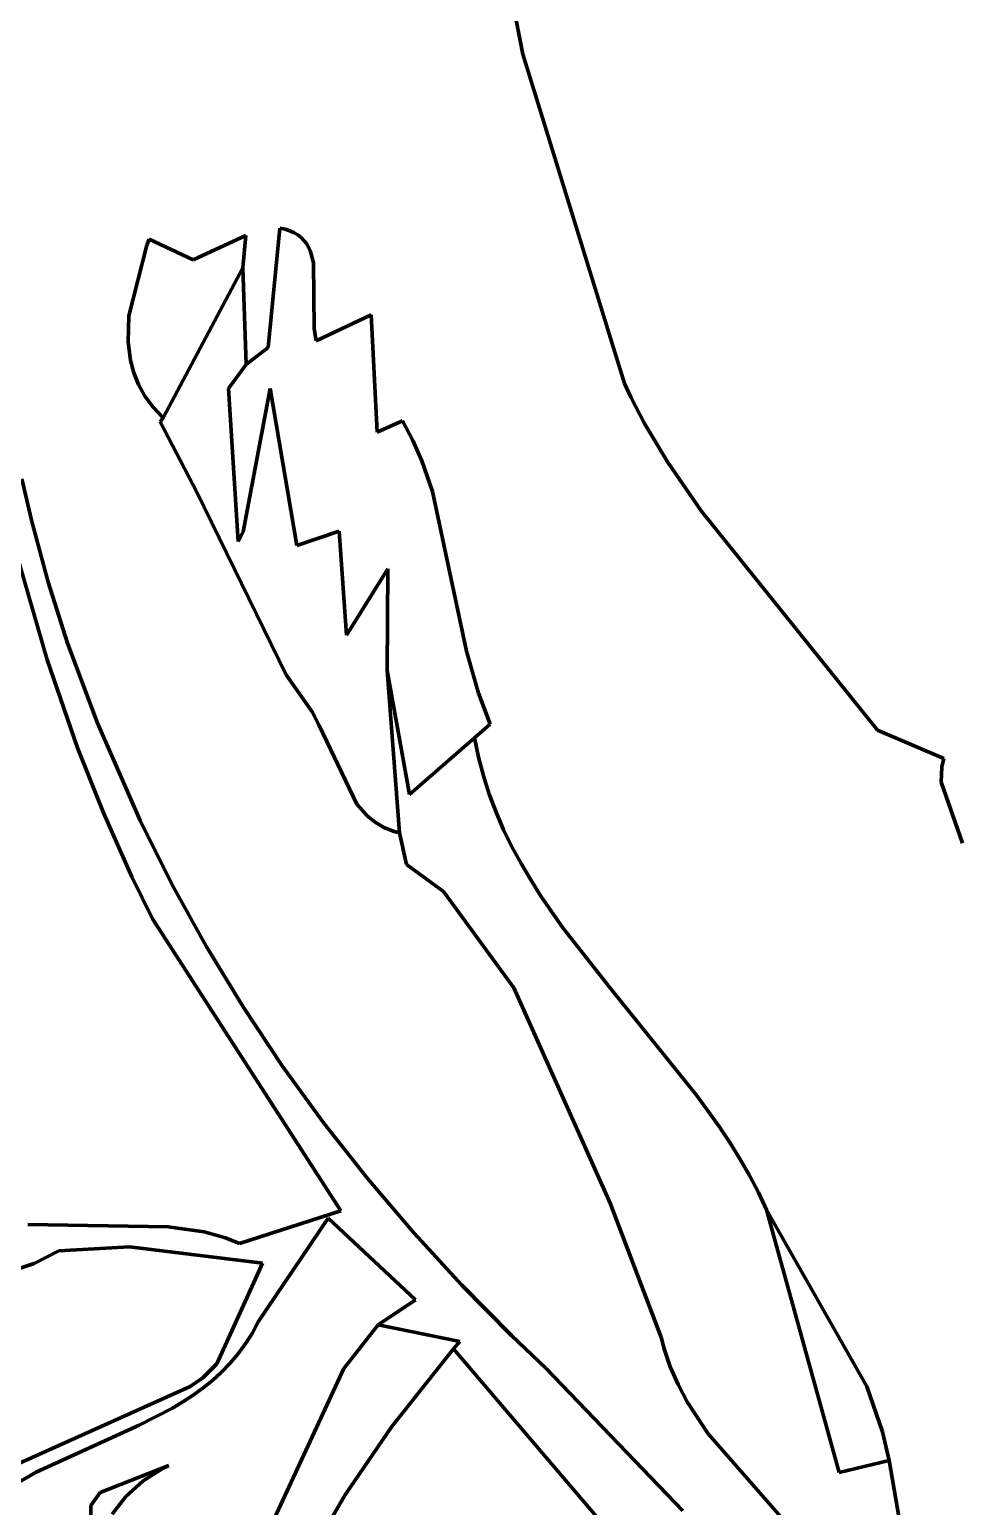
# Model space of a CAD drawing. Header units: millimetres. Extents: x 0 to 8.3, y 0 to 12.4.
# Drawn here: x 1.537 to 2.119, y 3.566 to 4.488 of the extents above; entities that cross this region are included whole.
import ezdxf

# ---------------------------------------------------------------- set-up
doc = ezdxf.new("R2010")
doc.units = ezdxf.units.MM
for name, color, linetype, lineweight in [('color#131313ff', 7, 'CONTINUOUS', 100), ('color#7c7c7cff', 7, 'CONTINUOUS', 100), ('color#c5c5c5ff', 7, 'CONTINUOUS', 100), ('color#ffffffff', 7, 'CONTINUOUS', 100)]:
    doc.layers.add(name, color=color, linetype=linetype, lineweight=lineweight)

msp = doc.modelspace()

# ---------------------------------------------------------------- linework, layer by layer
at = {"layer": 'color#131313ff'}
for p, q in [((1.84453, 4.47244), (1.8401, 4.49479)), ((1.90799, 4.26694), (1.84453, 4.47244)), ((1.91195, 4.25847), (1.90799, 4.26694)), ((1.9205, 4.24195), (1.91195, 4.25847)), ((1.93469, 4.21804), (1.9205, 4.24195)), ((1.95571, 4.18754), (1.93469, 4.21804)), ((1.53206, 4.20752), (1.5379, 4.18158)), ((2.06571, 4.05062), (1.95571, 4.18754)), ((1.5379, 4.18158), (1.5483, 4.14303)), ((1.54783, 4.09451), (1.52755, 4.16433)), ((1.5483, 4.14303), (1.56051, 4.10496)), ((1.56051, 4.10496), (1.57924, 4.05503)), ((1.56677, 4.03954), (1.54783, 4.09451)), ((1.76765, 3.98653), (1.75983, 4.08782)), ((1.75983, 4.08782), (1.7738, 4.01044)), ((1.57924, 4.05503), (1.60589, 3.99415)), ((2.1072, 4.03283), (2.06571, 4.05062)), ((1.58281, 3.99895), (1.56677, 4.03954)), ((1.7738, 4.01044), (1.81432, 4.04589)), ((1.81432, 4.04589), (1.81679, 4.0338)), ((1.81679, 4.0338), (1.81988, 4.02203)), ((2.10586, 4.02776), (2.1072, 4.03283)), ((1.81988, 4.02203), (1.82356, 4.01057)), ((2.10545, 4.01814), (2.10586, 4.02776)), ((1.82356, 4.01057), (1.82779, 3.99939)), ((2.11884, 3.98014), (2.10545, 4.01814)), ((1.60057, 3.95899), (1.58281, 3.99895)), ((1.60589, 3.99415), (1.62561, 3.9545)), ((1.82779, 3.99939), (1.83253, 3.98847)), ((1.77203, 3.96669), (1.76765, 3.98653)), ((1.83253, 3.98847), (1.83775, 3.97779)), ((1.83775, 3.97779), (1.84339, 3.96733)), ((1.79501, 3.94997), (1.77203, 3.96669)), ((1.84339, 3.96733), (1.84943, 3.95707)), ((1.61344, 3.93273), (1.60057, 3.95899)), ((1.62561, 3.9545), (1.64699, 3.91575)), ((1.84943, 3.95707), (1.85582, 3.94699)), ((1.83886, 3.88986), (1.79501, 3.94997)), ((1.85582, 3.94699), (1.8695, 3.92728)), ((1.73088, 3.75049), (1.61344, 3.93273)), ((1.8695, 3.92728), (1.89934, 3.8891)), ((1.64699, 3.91575), (1.66996, 3.87796)), ((1.89908, 3.75536), (1.83886, 3.88986)), ((1.89934, 3.8891), (1.95292, 3.82281)), ((1.66996, 3.87796), (1.69446, 3.84113)), ((1.69446, 3.84113), (1.72042, 3.80531)), ((1.95292, 3.82281), (1.967, 3.80318)), ((1.72042, 3.80531), (1.74777, 3.77052)), ((1.967, 3.80318), (1.97364, 3.79315)), ((1.97364, 3.79315), (1.97996, 3.78295)), ((1.97996, 3.78295), (1.98592, 3.77255)), ((1.74777, 3.77052), (1.77644, 3.7368)), ((1.98592, 3.77255), (1.99147, 3.76194)), ((1.99147, 3.76194), (1.99659, 3.7511)), ((1.93093, 3.67108), (1.89908, 3.75536)), ((1.66774, 3.73017), (1.73088, 3.75049)), ((1.72306, 3.74609), (1.67935, 3.68124)), ((1.77751, 3.69501), (1.72306, 3.74609)), ((1.99659, 3.7511), (2.04178, 3.58722)), ((1.53566, 3.74197), (1.62321, 3.74061)), ((1.62321, 3.74061), (1.64579, 3.73754)), ((1.64579, 3.73754), (1.65905, 3.73374)), ((1.65905, 3.73374), (1.66774, 3.73017)), ((1.77644, 3.7368), (1.80636, 3.70418)), ((1.5551, 3.72554), (1.53976, 3.7178)), ((1.59918, 3.72811), (1.5551, 3.72554)), ((1.6821, 3.71782), (1.59918, 3.72811)), ((1.53976, 3.7178), (1.45277, 3.68877)), ((1.67962, 3.71226), (1.6821, 3.71782)), ((1.65361, 3.65517), (1.67962, 3.71226)), ((1.80636, 3.70418), (1.83745, 3.67269)), ((1.75432, 3.67952), (1.77751, 3.69501)), ((1.67935, 3.68124), (1.67556, 3.67403)), ((1.8052, 3.66899), (1.75432, 3.67952)), ((1.67556, 3.67403), (1.67135, 3.66731)), ((1.80128, 3.66442), (1.8052, 3.66899)), ((1.83745, 3.67269), (1.85881, 3.65234)), ((1.93253, 3.66501), (1.93093, 3.67108)), ((1.66675, 3.66106), (1.66179, 3.65523)), ((1.67135, 3.66731), (1.66675, 3.66106)), ((1.92982, 3.51377), (1.80128, 3.66442)), ((1.93647, 3.6533), (1.93253, 3.66501)), ((1.64494, 3.64631), (1.65361, 3.65517)), ((1.66179, 3.65523), (1.65649, 3.6498)), ((1.85881, 3.65234), (1.94434, 3.5634)), ((1.94131, 3.64214), (1.93647, 3.6533)), ((1.63695, 3.64088), (1.64494, 3.64631)), ((1.65089, 3.64474), (1.645, 3.64001)), ((1.65649, 3.6498), (1.65089, 3.64474)), ((1.94696, 3.63147), (1.94131, 3.64214)), ((1.46933, 3.5657), (1.63695, 3.64088)), ((1.63886, 3.63559), (1.63249, 3.63143)), ((1.645, 3.64001), (1.63886, 3.63559)), ((1.62592, 3.62751), (1.60526, 3.61687)), ((1.63249, 3.63143), (1.62592, 3.62751)), ((1.96023, 3.61135), (1.94696, 3.63147)), ((1.60526, 3.61687), (1.541, 3.5874)), ((2.03254, 3.52881), (1.96023, 3.61135)), ((1.541, 3.5874), (1.52763, 3.57971)), ((1.5808, 3.57477), (1.62366, 3.59165)), ((1.62022, 3.58995), (1.60757, 3.58199)), ((1.62366, 3.59165), (1.62022, 3.58995)), ((2.04178, 3.58722), (2.07306, 3.59481)), ((2.07306, 3.59481), (2.07927, 3.55854)), ((1.60757, 3.58199), (1.59687, 3.57235)), ((1.5751, 3.56665), (1.5808, 3.57477)), ((1.59687, 3.57235), (1.58833, 3.5612)), ((1.57376, 3.48421), (1.5751, 3.56665))]:
    msp.add_line(p, q, dxfattribs=at)
at = {"layer": 'color#7c7c7cff'}
for p, q in [((1.62009, 4.2456), (1.66981, 4.33917)), ((1.66981, 4.33917), (1.67197, 4.2788)), ((1.67197, 4.2788), (1.6608, 4.26392)), ((1.6608, 4.26392), (1.66687, 4.16834)), ((1.67008, 4.17445), (1.68687, 4.26382)), ((1.68687, 4.26382), (1.70354, 4.16585)), ((1.61828, 4.24294), (1.62009, 4.2456)), ((1.6412, 4.19919), (1.61828, 4.24294)), ((1.69692, 4.08514), (1.6412, 4.19919)), ((1.66687, 4.16834), (1.67008, 4.17445)), ((1.70354, 4.16585), (1.72991, 4.17488)), ((1.72991, 4.17488), (1.73448, 4.10994)), ((1.73448, 4.10994), (1.7602, 4.15133)), ((1.7602, 4.15133), (1.75983, 4.08782)), ((1.71301, 4.06206), (1.69692, 4.08514)), ((1.75983, 4.08782), (1.76765, 3.98653)), ((1.71754, 4.05358), (1.71301, 4.06206)), ((1.74099, 4.00447), (1.71754, 4.05358)), ((1.74735, 3.9972), (1.74099, 4.00447)), ((1.75229, 3.99315), (1.74735, 3.9972)), ((1.75788, 3.98985), (1.75229, 3.99315)), ((1.7642, 3.9874), (1.75788, 3.98985)), ((1.76765, 3.98653), (1.7642, 3.9874)), ((1.99659, 3.7511), (2.05903, 3.64102)), ((2.04178, 3.58722), (1.99659, 3.7511)), ((1.73277, 3.65214), (1.75432, 3.67952)), ((1.75432, 3.67952), (1.8052, 3.66899)), ((1.8052, 3.66899), (1.80128, 3.66442)), ((1.80128, 3.66442), (1.76271, 3.61605)), ((1.68689, 3.55291), (1.73277, 3.65214)), ((2.05903, 3.64102), (2.06896, 3.61262)), ((1.76271, 3.61605), (1.73365, 3.5733)), ((2.06896, 3.61262), (2.07306, 3.59481)), ((2.07306, 3.59481), (2.04178, 3.58722)), ((1.73365, 3.5733), (1.71277, 3.5376))]:
    msp.add_line(p, q, dxfattribs=at)
at = {"layer": 'color#c5c5c5ff'}
for p, q in [((1.68571, 4.28947), (1.69299, 4.36391)), ((1.69299, 4.36391), (1.69627, 4.36319)), ((1.69627, 4.36319), (1.69921, 4.36223)), ((1.69921, 4.36223), (1.70184, 4.36104)), ((1.70184, 4.36104), (1.70415, 4.35964)), ((1.59864, 4.30907), (1.60987, 4.3532)), ((1.60987, 4.3532), (1.61132, 4.35708)), ((1.61132, 4.35708), (1.6389, 4.34409)), ((1.6389, 4.34409), (1.67173, 4.3593)), ((1.67173, 4.3593), (1.66981, 4.33917)), ((1.70415, 4.35964), (1.70618, 4.35803)), ((1.70618, 4.35803), (1.70946, 4.35427)), ((1.70946, 4.35427), (1.7118, 4.34987)), ((1.7118, 4.34987), (1.71388, 4.34228)), ((1.71388, 4.34228), (1.71433, 4.30134)), ((1.66981, 4.33917), (1.62009, 4.2456)), ((1.5982, 4.29304), (1.59864, 4.30907)), ((1.71548, 4.29363), (1.7498, 4.30975)), ((1.7498, 4.30975), (1.75365, 4.2366)), ((1.71433, 4.30134), (1.71548, 4.29363)), ((1.59974, 4.2813), (1.5982, 4.29304)), ((1.67197, 4.2788), (1.68571, 4.28947)), ((1.60182, 4.27368), (1.59974, 4.2813)), ((1.6608, 4.26392), (1.67197, 4.2788)), ((1.60481, 4.26626), (1.60182, 4.27368)), ((1.6088, 4.25909), (1.60481, 4.26626)), ((1.61387, 4.25219), (1.6088, 4.25909)), ((1.66687, 4.16834), (1.6608, 4.26392)), ((1.68687, 4.26382), (1.67008, 4.17445)), ((1.70354, 4.16585), (1.68687, 4.26382)), ((1.62009, 4.2456), (1.61387, 4.25219)), ((1.75365, 4.2366), (1.76951, 4.24357)), ((1.76951, 4.24357), (1.77597, 4.2313)), ((1.77597, 4.2313), (1.78144, 4.21876)), ((1.78144, 4.21876), (1.78807, 4.19953)), ((1.78807, 4.19953), (1.80938, 4.09993)), ((1.67008, 4.17445), (1.66687, 4.16834)), ((1.72991, 4.17488), (1.70354, 4.16585)), ((1.73448, 4.10994), (1.72991, 4.17488)), ((1.7602, 4.15133), (1.73448, 4.10994)), ((1.75983, 4.08782), (1.7602, 4.15133)), ((1.80938, 4.09993), (1.81677, 4.07366)), ((1.7738, 4.01044), (1.75983, 4.08782)), ((1.81677, 4.07366), (1.82418, 4.05439)), ((1.82418, 4.05439), (1.81432, 4.04589)), ((1.81432, 4.04589), (1.7738, 4.01044))]:
    msp.add_line(p, q, dxfattribs=at)
at = {"layer": 'color#ffffffff'}
for p, q in [((1.8401, 4.49479), (1.84453, 4.47244)), ((1.84453, 4.47244), (1.90799, 4.26694)), ((1.69299, 4.36391), (1.68571, 4.28947)), ((1.69627, 4.36319), (1.69299, 4.36391)), ((1.69921, 4.36223), (1.69627, 4.36319)), ((1.70184, 4.36104), (1.69921, 4.36223)), ((1.70415, 4.35964), (1.70184, 4.36104)), ((1.60987, 4.3532), (1.59864, 4.30907)), ((1.61132, 4.35708), (1.60987, 4.3532)), ((1.6389, 4.34409), (1.61132, 4.35708)), ((1.67173, 4.3593), (1.6389, 4.34409)), ((1.66981, 4.33917), (1.67173, 4.3593)), ((1.70618, 4.35803), (1.70415, 4.35964)), ((1.70946, 4.35427), (1.70618, 4.35803)), ((1.7118, 4.34987), (1.70946, 4.35427)), ((1.71388, 4.34228), (1.7118, 4.34987)), ((1.71433, 4.30134), (1.71388, 4.34228)), ((1.67197, 4.2788), (1.66981, 4.33917)), ((1.59864, 4.30907), (1.5982, 4.29304)), ((1.7498, 4.30975), (1.71548, 4.29363)), ((1.75365, 4.2366), (1.7498, 4.30975)), ((1.71548, 4.29363), (1.71433, 4.30134)), ((1.5982, 4.29304), (1.59974, 4.2813)), ((1.68571, 4.28947), (1.67197, 4.2788)), ((1.59974, 4.2813), (1.60182, 4.27368)), ((1.60182, 4.27368), (1.60481, 4.26626)), ((1.60481, 4.26626), (1.6088, 4.25909)), ((1.6088, 4.25909), (1.61387, 4.25219)), ((1.90799, 4.26694), (1.91195, 4.25847)), ((1.61387, 4.25219), (1.62009, 4.2456)), ((1.91195, 4.25847), (1.9205, 4.24195)), ((1.62009, 4.2456), (1.61828, 4.24294)), ((1.61828, 4.24294), (1.6412, 4.19919)), ((1.76951, 4.24357), (1.75365, 4.2366)), ((1.77597, 4.2313), (1.76951, 4.24357)), ((1.9205, 4.24195), (1.93469, 4.21804)), ((1.78144, 4.21876), (1.77597, 4.2313)), ((1.78807, 4.19953), (1.78144, 4.21876)), ((1.93469, 4.21804), (1.95571, 4.18754)), ((1.5379, 4.18158), (1.53206, 4.20752)), ((1.6412, 4.19919), (1.69692, 4.08514)), ((1.80938, 4.09993), (1.78807, 4.19953)), ((1.95571, 4.18754), (2.06571, 4.05062)), ((1.5483, 4.14303), (1.5379, 4.18158)), ((1.52755, 4.16433), (1.54783, 4.09451)), ((1.56051, 4.10496), (1.5483, 4.14303)), ((1.57924, 4.05503), (1.56051, 4.10496)), ((1.54783, 4.09451), (1.56677, 4.03954)), ((1.81677, 4.07366), (1.80938, 4.09993)), ((1.69692, 4.08514), (1.71301, 4.06206)), ((1.82418, 4.05439), (1.81677, 4.07366)), ((1.71301, 4.06206), (1.71754, 4.05358)), ((1.60589, 3.99415), (1.57924, 4.05503)), ((1.71754, 4.05358), (1.74099, 4.00447)), ((1.81432, 4.04589), (1.82418, 4.05439)), ((2.06571, 4.05062), (2.1072, 4.03283)), ((1.56677, 4.03954), (1.58281, 3.99895)), ((1.81679, 4.0338), (1.81432, 4.04589)), ((1.81988, 4.02203), (1.81679, 4.0338)), ((2.1072, 4.03283), (2.10586, 4.02776)), ((1.82356, 4.01057), (1.81988, 4.02203)), ((2.10586, 4.02776), (2.10545, 4.01814)), ((1.82779, 3.99939), (1.82356, 4.01057)), ((2.10545, 4.01814), (2.11884, 3.98014)), ((1.74099, 4.00447), (1.74735, 3.9972)), ((1.58281, 3.99895), (1.60057, 3.95899)), ((1.62561, 3.9545), (1.60589, 3.99415)), ((1.74735, 3.9972), (1.75229, 3.99315)), ((1.75229, 3.99315), (1.75788, 3.98985)), ((1.83253, 3.98847), (1.82779, 3.99939)), ((1.75788, 3.98985), (1.7642, 3.9874)), ((1.7642, 3.9874), (1.76765, 3.98653)), ((1.76765, 3.98653), (1.77203, 3.96669)), ((1.83775, 3.97779), (1.83253, 3.98847)), ((1.84339, 3.96733), (1.83775, 3.97779)), ((1.77203, 3.96669), (1.79501, 3.94997)), ((1.84943, 3.95707), (1.84339, 3.96733)), ((1.60057, 3.95899), (1.61344, 3.93273)), ((1.64699, 3.91575), (1.62561, 3.9545)), ((1.85582, 3.94699), (1.84943, 3.95707)), ((1.79501, 3.94997), (1.83886, 3.88986)), ((1.8695, 3.92728), (1.85582, 3.94699)), ((1.61344, 3.93273), (1.73088, 3.75049)), ((1.89934, 3.8891), (1.8695, 3.92728)), ((1.66996, 3.87796), (1.64699, 3.91575)), ((1.83886, 3.88986), (1.89908, 3.75536)), ((1.95292, 3.82281), (1.89934, 3.8891)), ((1.69446, 3.84113), (1.66996, 3.87796)), ((1.72042, 3.80531), (1.69446, 3.84113)), ((1.967, 3.80318), (1.95292, 3.82281)), ((1.74777, 3.77052), (1.72042, 3.80531)), ((1.97364, 3.79315), (1.967, 3.80318)), ((1.97996, 3.78295), (1.97364, 3.79315)), ((1.98592, 3.77255), (1.97996, 3.78295)), ((1.77644, 3.7368), (1.74777, 3.77052)), ((1.99147, 3.76194), (1.98592, 3.77255)), ((1.99659, 3.7511), (1.99147, 3.76194)), ((1.89908, 3.75536), (1.93093, 3.67108)), ((1.73088, 3.75049), (1.66774, 3.73017)), ((1.67935, 3.68124), (1.72306, 3.74609)), ((1.72306, 3.74609), (1.77751, 3.69501)), ((2.05903, 3.64102), (1.99659, 3.7511)), ((1.62321, 3.74061), (1.53566, 3.74197)), ((1.64579, 3.73754), (1.62321, 3.74061)), ((1.65905, 3.73374), (1.64579, 3.73754)), ((1.66774, 3.73017), (1.65905, 3.73374)), ((1.80636, 3.70418), (1.77644, 3.7368)), ((1.53976, 3.7178), (1.5551, 3.72554)), ((1.5551, 3.72554), (1.59918, 3.72811)), ((1.59918, 3.72811), (1.6821, 3.71782)), ((1.45277, 3.68877), (1.53976, 3.7178)), ((1.6821, 3.71782), (1.67962, 3.71226)), ((1.67962, 3.71226), (1.65361, 3.65517)), ((1.83745, 3.67269), (1.80636, 3.70418)), ((1.77751, 3.69501), (1.75432, 3.67952)), ((1.67556, 3.67403), (1.67935, 3.68124)), ((1.75432, 3.67952), (1.73277, 3.65214)), ((1.67135, 3.66731), (1.67556, 3.67403)), ((1.85881, 3.65234), (1.83745, 3.67269)), ((1.93093, 3.67108), (1.93253, 3.66501)), ((1.66179, 3.65523), (1.66675, 3.66106)), ((1.66675, 3.66106), (1.67135, 3.66731)), ((1.76271, 3.61605), (1.80128, 3.66442)), ((1.80128, 3.66442), (1.92982, 3.51377)), ((1.93253, 3.66501), (1.93647, 3.6533)), ((1.65361, 3.65517), (1.64494, 3.64631)), ((1.65649, 3.6498), (1.66179, 3.65523)), ((1.73277, 3.65214), (1.68689, 3.55291)), ((1.94434, 3.5634), (1.85881, 3.65234)), ((1.93647, 3.6533), (1.94131, 3.64214)), ((1.64494, 3.64631), (1.63695, 3.64088)), ((1.645, 3.64001), (1.65089, 3.64474)), ((1.65089, 3.64474), (1.65649, 3.6498)), ((1.94131, 3.64214), (1.94696, 3.63147)), ((1.63695, 3.64088), (1.46933, 3.5657)), ((1.63249, 3.63143), (1.63886, 3.63559)), ((1.63886, 3.63559), (1.645, 3.64001)), ((2.06896, 3.61262), (2.05903, 3.64102)), ((1.60526, 3.61687), (1.62592, 3.62751)), ((1.62592, 3.62751), (1.63249, 3.63143)), ((1.94696, 3.63147), (1.96023, 3.61135)), ((1.541, 3.5874), (1.60526, 3.61687)), ((1.73365, 3.5733), (1.76271, 3.61605)), ((1.96023, 3.61135), (2.03254, 3.52881)), ((2.07306, 3.59481), (2.06896, 3.61262)), ((1.52763, 3.57971), (1.541, 3.5874)), ((1.62366, 3.59165), (1.5808, 3.57477)), ((1.60757, 3.58199), (1.62022, 3.58995)), ((1.62022, 3.58995), (1.62366, 3.59165)), ((2.07927, 3.55854), (2.07306, 3.59481)), ((1.59687, 3.57235), (1.60757, 3.58199)), ((1.5808, 3.57477), (1.5751, 3.56665)), ((1.58833, 3.5612), (1.59687, 3.57235)), ((1.71277, 3.5376), (1.73365, 3.5733)), ((1.5751, 3.56665), (1.57376, 3.48421))]:
    msp.add_line(p, q, dxfattribs=at)

doc.saveas('drawing.dxf')
